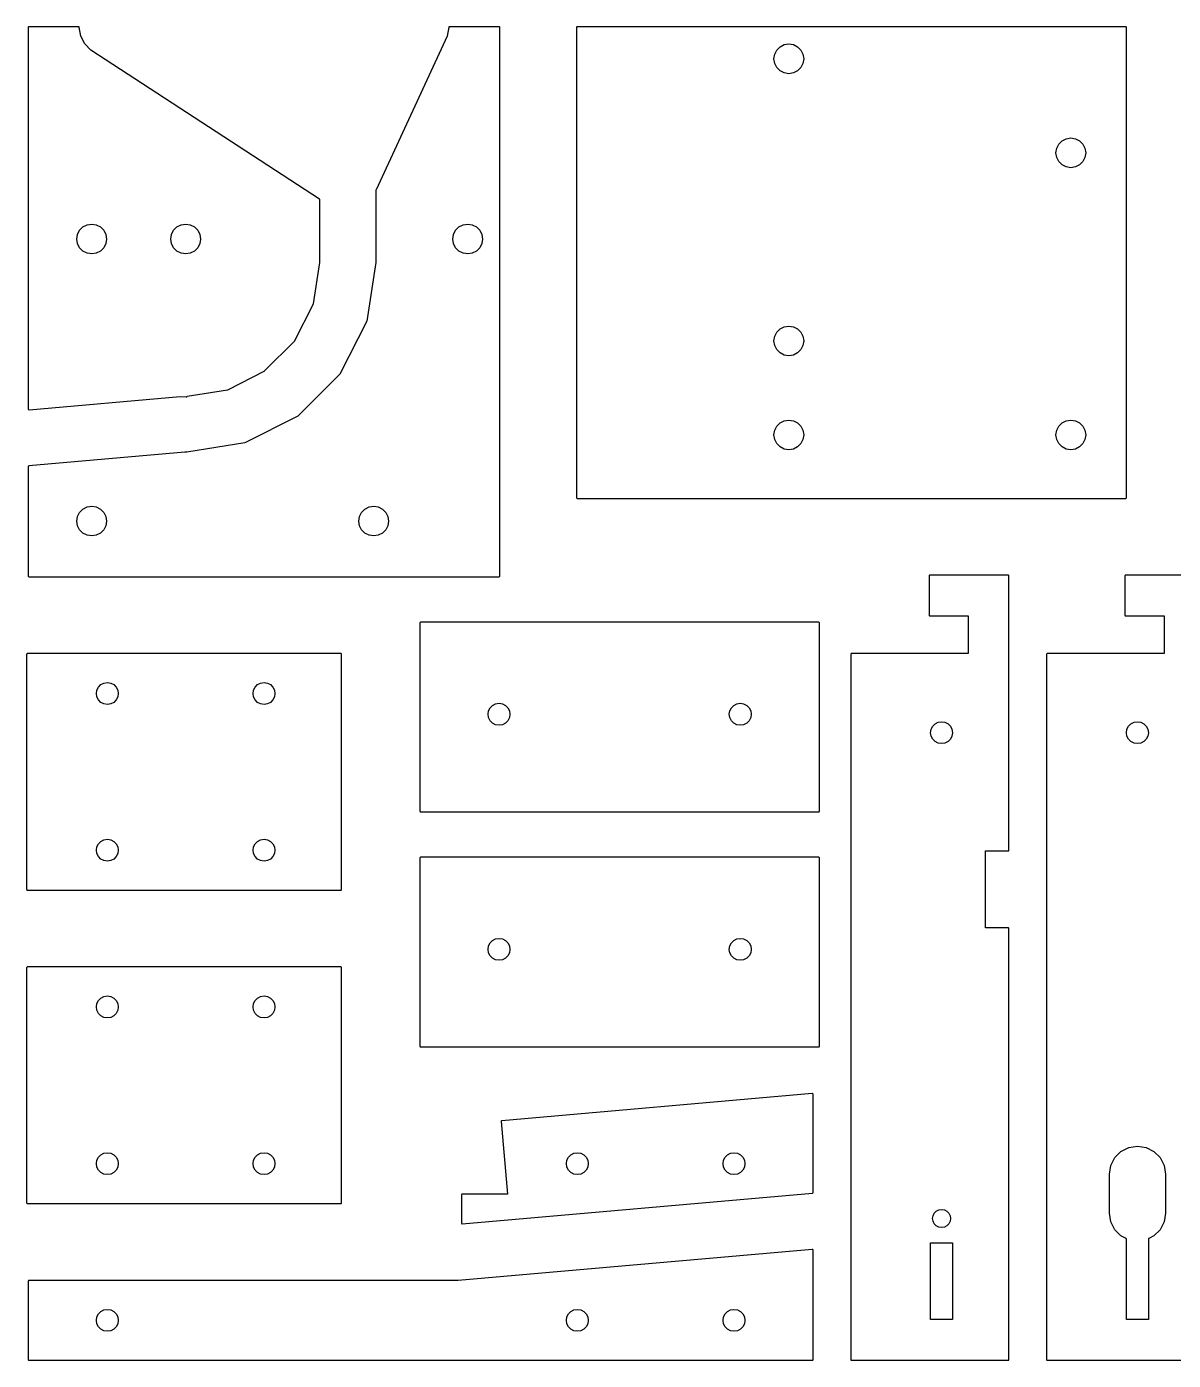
# Model space of a CAD drawing. Header units: metres. Extents: x 0 to 280, y 0 to 170.
# Drawn here: x -0.3 to 146.1, y -0.1 to 170.1 of the extents above; entities that cross this region are included whole.
import ezdxf

# ---------------------------------------------------------------- set-up
doc = ezdxf.new("R2010")
doc.units = ezdxf.units.M

msp = doc.modelspace()

# ---------------------------------------------------------------- linework, layer by layer
for p, q in [((-0.095108, 170.031), (-0.100006, 170)), ((-0.100006, 170), (-0.100006, 121.318)), ((-0.080902, 170.059), (-0.095108, 170.031)), ((-0.058777, 170.081), (-0.080902, 170.059)), ((-0.030899, 170.095), (-0.058777, 170.081)), ((0, 170.1), (-0.030899, 170.095)), ((6.325, 170.1), (0, 170.1)), ((6.34064, 170.099), (6.325, 170.1)), ((6.37039, 170.089), (6.34064, 170.099)), ((6.39571, 170.071), (6.37039, 170.089)), ((6.41409, 170.045), (6.39571, 170.071)), ((6.42377, 170.016), (6.41409, 170.045)), ((6.60115, 168.896), (6.42377, 170.016)), ((7.10875, 167.899), (6.60115, 168.896)), ((53.3985, 168.894), (44.3031, 149.294)), ((53.5762, 170.016), (53.3985, 168.894)), ((53.5799, 170.031), (53.5762, 170.016)), ((53.5941, 170.059), (53.5799, 170.031)), ((53.6162, 170.081), (53.5941, 170.059)), ((53.6441, 170.095), (53.6162, 170.081)), ((53.675, 170.1), (53.6441, 170.095)), ((60, 170.1), (53.675, 170.1)), ((60.0309, 170.095), (60, 170.1)), ((60.0588, 170.081), (60.0309, 170.095)), ((60.0809, 170.059), (60.0588, 170.081)), ((60.0951, 170.031), (60.0809, 170.059)), ((60.1, 170), (60.0951, 170.031)), ((60.1, 100), (60.1, 170)), ((69.9049, 170.031), (69.9, 170)), ((69.9, 170), (69.9, 110)), ((69.9191, 170.059), (69.9049, 170.031)), ((69.9412, 170.081), (69.9191, 170.059)), ((69.9691, 170.095), (69.9412, 170.081)), ((70, 170.1), (69.9691, 170.095)), ((140, 170.1), (70, 170.1)), ((140.031, 170.095), (140, 170.1)), ((140.059, 170.081), (140.031, 170.095)), ((140.081, 170.059), (140.059, 170.081)), ((140.095, 170.031), (140.081, 170.059)), ((140.1, 170), (140.095, 170.031)), ((140.1, 110), (140.1, 170)), ((7.90318, 167.105), (7.10875, 167.899)), ((37.0984, 148.097), (7.90318, 167.105)), ((95.1942, 166.587), (95.4639, 167.116)), ((95.4639, 167.116), (95.884, 167.536)), ((95.884, 167.536), (96.4132, 167.806)), ((96.4132, 167.806), (97, 167.899)), ((97, 167.899), (97.5868, 167.806)), ((97.5868, 167.806), (98.1161, 167.536)), ((98.1161, 167.536), (98.5361, 167.116)), ((98.5361, 167.116), (98.8058, 166.587)), ((95.1012, 166), (95.1942, 166.587)), ((95.1942, 165.413), (95.1012, 166)), ((95.4639, 164.884), (95.1942, 165.413)), ((98.8058, 165.413), (98.5361, 164.884)), ((98.8058, 166.587), (98.8988, 166)), ((98.8988, 166), (98.8058, 165.413)), ((95.884, 164.464), (95.4639, 164.884)), ((96.4132, 164.194), (95.884, 164.464)), ((97, 164.101), (96.4132, 164.194)), ((97.5868, 164.194), (97, 164.101)), ((98.1161, 164.464), (97.5868, 164.194)), ((98.5361, 164.884), (98.1161, 164.464)), ((131.194, 154.587), (131.464, 155.116)), ((131.464, 155.116), (131.884, 155.536)), ((131.884, 155.536), (132.413, 155.806)), ((132.413, 155.806), (133, 155.899)), ((133, 155.899), (133.587, 155.806)), ((133.587, 155.806), (134.116, 155.536)), ((134.116, 155.536), (134.536, 155.116)), ((134.536, 155.116), (134.806, 154.587)), ((131.101, 154), (131.194, 154.587)), ((131.194, 153.413), (131.101, 154)), ((131.464, 152.884), (131.194, 153.413)), ((134.806, 153.413), (134.536, 152.884)), ((134.806, 154.587), (134.899, 154)), ((134.899, 154), (134.806, 153.413)), ((131.884, 152.464), (131.464, 152.884)), ((132.413, 152.194), (131.884, 152.464)), ((133, 152.101), (132.413, 152.194)), ((133.587, 152.194), (133, 152.101)), ((134.116, 152.464), (133.587, 152.194)), ((134.536, 152.884), (134.116, 152.464)), ((37.1247, 148.072), (37.0984, 148.097)), ((44.3031, 149.294), (44.2938, 149.252)), ((44.2938, 149.252), (44.2938, 140.008)), ((37.1389, 148.044), (37.1247, 148.072)), ((37.1438, 148.013), (37.1389, 148.044)), ((37.1438, 140), (37.1438, 148.013)), ((6.88394, 144.536), (7.41322, 144.806)), ((7.41322, 144.806), (8, 144.899)), ((8, 144.899), (8.58676, 144.806)), ((8.58676, 144.806), (9.11604, 144.536)), ((18.8839, 144.536), (19.4132, 144.806)), ((19.4132, 144.806), (20, 144.899)), ((20, 144.899), (20.5868, 144.806)), ((20.5868, 144.806), (21.116, 144.536)), ((54.8839, 144.536), (55.4132, 144.806)), ((55.4132, 144.806), (56, 144.899)), ((56, 144.899), (56.5868, 144.806)), ((56.5868, 144.806), (57.116, 144.536)), ((6.10124, 143), (6.19418, 143.587)), ((6.19418, 142.413), (6.10124, 143)), ((6.19418, 143.587), (6.46385, 144.116)), ((6.46385, 144.116), (6.88394, 144.536)), ((9.11604, 144.536), (9.53613, 144.116)), ((9.53613, 144.116), (9.8058, 143.587)), ((9.8058, 143.587), (9.89876, 143)), ((9.89876, 143), (9.8058, 142.413)), ((18.1012, 143), (18.1942, 143.587)), ((18.1942, 142.413), (18.1012, 143)), ((18.1942, 143.587), (18.4639, 144.116)), ((18.4639, 144.116), (18.8839, 144.536)), ((21.116, 144.536), (21.5361, 144.116)), ((21.5361, 144.116), (21.8058, 143.587)), ((21.8058, 143.587), (21.8988, 143)), ((21.8988, 143), (21.8058, 142.413)), ((54.1012, 143), (54.1942, 143.587)), ((54.1942, 142.413), (54.1012, 143)), ((54.1942, 143.587), (54.4639, 144.116)), ((54.4639, 144.116), (54.8839, 144.536)), ((57.116, 144.536), (57.5361, 144.116)), ((57.5361, 144.116), (57.8058, 143.587)), ((57.8058, 143.587), (57.8988, 143)), ((57.8988, 143), (57.8058, 142.413)), ((6.46385, 141.884), (6.19418, 142.413)), ((6.88394, 141.464), (6.46385, 141.884)), ((7.41322, 141.194), (6.88394, 141.464)), ((9.11604, 141.464), (8.58676, 141.194)), ((9.53613, 141.884), (9.11604, 141.464)), ((9.8058, 142.413), (9.53613, 141.884)), ((18.4639, 141.884), (18.1942, 142.413)), ((18.8839, 141.464), (18.4639, 141.884)), ((19.4132, 141.194), (18.8839, 141.464)), ((21.116, 141.464), (20.5868, 141.194)), ((21.5361, 141.884), (21.116, 141.464)), ((21.8058, 142.413), (21.5361, 141.884)), ((54.4639, 141.884), (54.1942, 142.413)), ((54.8839, 141.464), (54.4639, 141.884)), ((55.4132, 141.194), (54.8839, 141.464)), ((57.116, 141.464), (56.5868, 141.194)), ((57.5361, 141.884), (57.116, 141.464)), ((57.8058, 142.413), (57.5361, 141.884)), ((8, 141.101), (7.41322, 141.194)), ((8.58676, 141.194), (8, 141.101)), ((20, 141.101), (19.4132, 141.194)), ((20.5868, 141.194), (20, 141.101)), ((36.3122, 134.741), (37.1426, 139.984)), ((37.1426, 139.984), (37.1438, 140)), ((44.2938, 140.008), (43.1074, 132.517)), ((56, 141.101), (55.4132, 141.194)), ((56.5868, 141.194), (56, 141.101)), ((33.8924, 129.981), (36.3025, 134.711)), ((36.3025, 134.711), (36.3122, 134.741)), ((43.1074, 132.517), (39.6677, 125.766)), ((95.1942, 130.587), (95.4639, 131.116)), ((95.4639, 131.116), (95.884, 131.536)), ((95.884, 131.536), (96.4132, 131.806)), ((96.4132, 131.806), (97, 131.899)), ((97, 131.899), (97.5868, 131.806)), ((97.5868, 131.806), (98.1161, 131.536)), ((98.1161, 131.536), (98.5361, 131.116)), ((98.5361, 131.116), (98.8058, 130.587)), ((30.1203, 126.202), (33.8741, 129.956)), ((33.8741, 129.956), (33.8924, 129.981)), ((95.1012, 130), (95.1942, 130.587)), ((95.1942, 129.413), (95.1012, 130)), ((95.4639, 128.884), (95.1942, 129.413)), ((98.8058, 129.413), (98.5361, 128.884)), ((98.8058, 130.587), (98.8988, 130)), ((98.8988, 130), (98.8058, 129.413)), ((95.884, 128.464), (95.4639, 128.884)), ((96.4132, 128.194), (95.884, 128.464)), ((97, 128.101), (96.4132, 128.194)), ((97.5868, 128.194), (97, 128.101)), ((98.1161, 128.464), (97.5868, 128.194)), ((98.5361, 128.884), (98.1161, 128.464)), ((25.365, 123.774), (30.095, 126.184)), ((30.095, 126.184), (30.1203, 126.202)), ((39.6677, 125.766), (34.3103, 120.409)), ((0.008713, 121.218), (19.2842, 122.904)), ((19.2842, 122.904), (20.0694, 122.849)), ((20.0694, 122.849), (20.1006, 122.852)), ((20.1006, 122.852), (20.1294, 122.864)), ((20.1294, 122.864), (20.153, 122.885)), ((20.153, 122.885), (20.1691, 122.912)), ((20.1691, 122.912), (20.176, 122.947)), ((20.176, 122.947), (25.3353, 123.764)), ((25.3353, 123.764), (25.365, 123.774)), ((-0.100006, 121.318), (-0.095108, 121.287)), ((-0.095108, 121.287), (-0.080902, 121.259)), ((-0.080902, 121.259), (-0.058777, 121.237)), ((-0.058777, 121.237), (-0.030899, 121.222)), ((-0.030899, 121.222), (0.008713, 121.218)), ((34.3103, 120.409), (27.5596, 116.969)), ((95.4639, 119.116), (95.884, 119.536)), ((95.884, 119.536), (96.4132, 119.806)), ((96.4132, 119.806), (97, 119.899)), ((97, 119.899), (97.5868, 119.806)), ((97.5868, 119.806), (98.1161, 119.536)), ((98.1161, 119.536), (98.5361, 119.116)), ((131.464, 119.116), (131.884, 119.536)), ((131.884, 119.536), (132.413, 119.806)), ((132.413, 119.806), (133, 119.899)), ((133, 119.899), (133.587, 119.806)), ((133.587, 119.806), (134.116, 119.536)), ((134.116, 119.536), (134.536, 119.116)), ((95.1012, 118), (95.1942, 118.587)), ((95.1942, 117.413), (95.1012, 118)), ((95.1942, 118.587), (95.4639, 119.116)), ((98.5361, 119.116), (98.8058, 118.587)), ((98.8058, 118.587), (98.8988, 118)), ((98.8988, 118), (98.8058, 117.413)), ((131.101, 118), (131.194, 118.587)), ((131.194, 117.413), (131.101, 118)), ((131.194, 118.587), (131.464, 119.116)), ((134.536, 119.116), (134.806, 118.587)), ((134.806, 118.587), (134.899, 118)), ((134.899, 118), (134.806, 117.413)), ((19.9073, 115.781), (-0.008713, 114.039)), ((20.0522, 115.818), (19.9073, 115.781)), ((20.0764, 115.821), (20.0522, 115.818)), ((20.1073, 115.816), (20.0764, 115.821)), ((20.1352, 115.801), (20.1073, 115.816)), ((20.1424, 115.794), (20.1352, 115.801)), ((27.5596, 116.969), (20.1424, 115.794)), ((95.4639, 116.884), (95.1942, 117.413)), ((95.884, 116.464), (95.4639, 116.884)), ((96.4132, 116.194), (95.884, 116.464)), ((97, 116.101), (96.4132, 116.194)), ((97.5868, 116.194), (97, 116.101)), ((98.1161, 116.464), (97.5868, 116.194)), ((98.5361, 116.884), (98.1161, 116.464)), ((98.8058, 117.413), (98.5361, 116.884)), ((131.464, 116.884), (131.194, 117.413)), ((131.884, 116.464), (131.464, 116.884)), ((132.413, 116.194), (131.884, 116.464)), ((133, 116.101), (132.413, 116.194)), ((133.587, 116.194), (133, 116.101)), ((134.116, 116.464), (133.587, 116.194)), ((134.536, 116.884), (134.116, 116.464)), ((134.806, 117.413), (134.536, 116.884)), ((-0.008713, 114.039), (-0.039078, 114.031)), ((-0.097443, 113.962), (-0.100006, 113.939)), ((-0.100006, 113.939), (-0.100006, 100)), ((-0.085724, 113.991), (-0.097443, 113.962)), ((-0.065613, 114.015), (-0.085724, 113.991)), ((-0.039078, 114.031), (-0.065613, 114.015)), ((69.9, 110), (69.9049, 109.969)), ((69.9049, 109.969), (69.9191, 109.941)), ((69.9191, 109.941), (69.9412, 109.919)), ((69.9412, 109.919), (69.9691, 109.905)), ((69.9691, 109.905), (70, 109.9)), ((70, 109.9), (140, 109.9)), ((140, 109.9), (140.031, 109.905)), ((140.031, 109.905), (140.059, 109.919)), ((140.059, 109.919), (140.081, 109.941)), ((140.081, 109.941), (140.095, 109.969)), ((140.095, 109.969), (140.1, 110)), ((6.10124, 107), (6.19418, 107.587)), ((6.19418, 107.587), (6.46385, 108.116)), ((6.46385, 108.116), (6.88394, 108.536)), ((6.88394, 108.536), (7.41322, 108.806)), ((7.41322, 108.806), (8, 108.899)), ((8, 108.899), (8.58676, 108.806)), ((8.58676, 108.806), (9.11604, 108.536)), ((9.11604, 108.536), (9.53613, 108.116)), ((9.53613, 108.116), (9.8058, 107.587)), ((9.8058, 107.587), (9.89876, 107)), ((42.1012, 107), (42.1942, 107.587)), ((42.1942, 107.587), (42.4639, 108.116)), ((42.4639, 108.116), (42.8839, 108.536)), ((42.8839, 108.536), (43.4132, 108.806)), ((43.4132, 108.806), (44, 108.899)), ((44, 108.899), (44.5868, 108.806)), ((44.5868, 108.806), (45.116, 108.536)), ((45.116, 108.536), (45.5361, 108.116)), ((45.5361, 108.116), (45.8058, 107.587)), ((45.8058, 107.587), (45.8988, 107)), ((6.19418, 106.413), (6.10124, 107)), ((6.46385, 105.884), (6.19418, 106.413)), ((6.88394, 105.464), (6.46385, 105.884)), ((9.53613, 105.884), (9.11604, 105.464)), ((9.8058, 106.413), (9.53613, 105.884)), ((9.89876, 107), (9.8058, 106.413)), ((42.1942, 106.413), (42.1012, 107)), ((42.4639, 105.884), (42.1942, 106.413)), ((42.8839, 105.464), (42.4639, 105.884)), ((45.5361, 105.884), (45.116, 105.464)), ((45.8058, 106.413), (45.5361, 105.884)), ((45.8988, 107), (45.8058, 106.413)), ((7.41322, 105.194), (6.88394, 105.464)), ((8, 105.101), (7.41322, 105.194)), ((8.58676, 105.194), (8, 105.101)), ((9.11604, 105.464), (8.58676, 105.194)), ((43.4132, 105.194), (42.8839, 105.464)), ((44, 105.101), (43.4132, 105.194)), ((44.5868, 105.194), (44, 105.101)), ((45.116, 105.464), (44.5868, 105.194)), ((-0.100006, 100), (-0.095108, 99.9691)), ((-0.095108, 99.9691), (-0.080902, 99.9412)), ((-0.080902, 99.9412), (-0.058777, 99.9191)), ((-0.058777, 99.9191), (-0.030899, 99.9049)), ((-0.030899, 99.9049), (0, 99.9)), ((0, 99.9), (60, 99.9)), ((60, 99.9), (60.0309, 99.9049)), ((60.0309, 99.9049), (60.0588, 99.9191)), ((60.0588, 99.9191), (60.0809, 99.9412)), ((60.0809, 99.9412), (60.0951, 99.9691)), ((60.0951, 99.9691), (60.1, 100)), ((114.905, 100.031), (114.9, 100)), ((114.9, 100), (114.9, 95)), ((114.919, 100.059), (114.905, 100.031)), ((114.941, 100.081), (114.919, 100.059)), ((114.969, 100.095), (114.941, 100.081)), ((115, 100.1), (114.969, 100.095)), ((125, 100.1), (115, 100.1)), ((125.031, 100.095), (125, 100.1)), ((125.059, 100.081), (125.031, 100.095)), ((125.081, 100.059), (125.059, 100.081)), ((125.095, 100.031), (125.081, 100.059)), ((125.1, 100), (125.095, 100.031)), ((125.1, 65), (125.1, 100)), ((139.905, 100.031), (139.9, 100)), ((139.9, 100), (139.9, 95)), ((139.919, 100.059), (139.905, 100.031)), ((139.941, 100.081), (139.919, 100.059)), ((139.969, 100.095), (139.941, 100.081)), ((140, 100.1), (139.969, 100.095)), ((150, 100.1), (140, 100.1)), ((49.9049, 94.0309), (49.9, 94)), ((49.9, 94), (49.9, 70)), ((49.9191, 94.0588), (49.9049, 94.0309)), ((49.9412, 94.0809), (49.9191, 94.0588)), ((49.9691, 94.0951), (49.9412, 94.0809)), ((50, 94.1), (49.9691, 94.0951)), ((100.8, 94.1), (50, 94.1)), ((100.831, 94.0951), (100.8, 94.1)), ((100.859, 94.0809), (100.831, 94.0951)), ((100.881, 94.0588), (100.859, 94.0809)), ((100.895, 94.0309), (100.881, 94.0588)), ((100.9, 94), (100.895, 94.0309)), ((100.9, 70), (100.9, 94)), ((114.9, 95), (114.905, 94.9691)), ((114.905, 94.9691), (114.919, 94.9412)), ((114.919, 94.9412), (114.941, 94.9191)), ((114.941, 94.9191), (114.969, 94.9049)), ((114.969, 94.9049), (115, 94.9)), ((115, 94.9), (119.9, 94.9)), ((119.9, 94.9), (119.9, 90.1)), ((139.9, 95), (139.905, 94.9691)), ((139.905, 94.9691), (139.919, 94.9412)), ((139.919, 94.9412), (139.941, 94.9191)), ((139.941, 94.9191), (139.969, 94.9049)), ((139.969, 94.9049), (140, 94.9)), ((140, 94.9), (144.9, 94.9)), ((144.9, 94.9), (144.9, 90.1)), ((-0.29512, 90.0309), (-0.300018, 90)), ((-0.300018, 90), (-0.300018, 60)), ((-0.280914, 90.0588), (-0.29512, 90.0309)), ((-0.258789, 90.0809), (-0.280914, 90.0588)), ((-0.230911, 90.0951), (-0.258789, 90.0809)), ((-0.200012, 90.1), (-0.230911, 90.0951)), ((39.8, 90.1), (-0.200012, 90.1)), ((39.8309, 90.0951), (39.8, 90.1)), ((39.8588, 90.0809), (39.8309, 90.0951)), ((39.8809, 90.0588), (39.8588, 90.0809)), ((39.8951, 90.0309), (39.8809, 90.0588)), ((39.9, 90), (39.8951, 90.0309)), ((39.9, 60), (39.9, 90)), ((104.905, 90.0309), (104.9, 90)), ((104.9, 90), (104.9, 0)), ((104.919, 90.0588), (104.905, 90.0309)), ((104.941, 90.0809), (104.919, 90.0588)), ((104.969, 90.0951), (104.941, 90.0809)), ((105, 90.1), (104.969, 90.0951)), ((119.9, 90.1), (105, 90.1)), ((129.905, 90.0309), (129.9, 90)), ((129.9, 90), (129.9, 0)), ((129.919, 90.0588), (129.905, 90.0309)), ((129.941, 90.0809), (129.919, 90.0588)), ((129.969, 90.0951), (129.941, 90.0809)), ((130, 90.1), (129.969, 90.0951)), ((144.9, 90.1), (130, 90.1)), ((8.60124, 85), (8.66971, 85.4323)), ((8.66971, 85.4323), (8.86836, 85.8221)), ((8.86836, 85.8221), (9.17784, 86.1316)), ((9.17784, 86.1316), (9.56773, 86.3303)), ((9.56773, 86.3303), (10, 86.3988)), ((10, 86.3988), (10.4323, 86.3303)), ((10.4323, 86.3303), (10.8221, 86.1316)), ((10.8221, 86.1316), (11.1316, 85.8221)), ((11.1316, 85.8221), (11.3303, 85.4323)), ((11.3303, 85.4323), (11.3988, 85)), ((28.6012, 85), (28.6697, 85.4323)), ((28.6697, 85.4323), (28.8684, 85.8221)), ((28.8684, 85.8221), (29.1778, 86.1316)), ((29.1778, 86.1316), (29.5677, 86.3303)), ((29.5677, 86.3303), (30, 86.3988)), ((30, 86.3988), (30.4323, 86.3303)), ((30.4323, 86.3303), (30.8221, 86.1316)), ((30.8221, 86.1316), (31.1316, 85.8221)), ((31.1316, 85.8221), (31.3303, 85.4323)), ((31.3303, 85.4323), (31.3988, 85)), ((8.66971, 84.5677), (8.60124, 85)), ((8.86836, 84.1778), (8.66971, 84.5677)), ((9.17784, 83.8684), (8.86836, 84.1778)), ((9.56773, 83.6697), (9.17784, 83.8684)), ((10, 83.6012), (9.56773, 83.6697)), ((10.4323, 83.6697), (10, 83.6012)), ((10.8221, 83.8684), (10.4323, 83.6697)), ((11.1316, 84.1778), (10.8221, 83.8684)), ((11.3303, 84.5677), (11.1316, 84.1778)), ((11.3988, 85), (11.3303, 84.5677)), ((28.6697, 84.5677), (28.6012, 85)), ((28.8684, 84.1778), (28.6697, 84.5677)), ((29.1778, 83.8684), (28.8684, 84.1778)), ((29.5677, 83.6697), (29.1778, 83.8684)), ((30, 83.6012), (29.5677, 83.6697)), ((30.4323, 83.6697), (30, 83.6012)), ((30.8221, 83.8684), (30.4323, 83.6697)), ((31.1316, 84.1778), (30.8221, 83.8684)), ((31.3303, 84.5677), (31.1316, 84.1778)), ((31.3988, 85), (31.3303, 84.5677)), ((58.8684, 83.1721), (59.1778, 83.4816)), ((59.1778, 83.4816), (59.5677, 83.6803)), ((59.5677, 83.6803), (60, 83.7487)), ((60, 83.7487), (60.4323, 83.6803)), ((60.4323, 83.6803), (60.8221, 83.4816)), ((60.8221, 83.4816), (61.1316, 83.1721)), ((89.6684, 83.1721), (89.9778, 83.4816)), ((89.9778, 83.4816), (90.3677, 83.6803)), ((90.3677, 83.6803), (90.8, 83.7487)), ((90.8, 83.7487), (91.2323, 83.6803)), ((91.2323, 83.6803), (91.6221, 83.4816)), ((91.6221, 83.4816), (91.9316, 83.1721)), ((58.6012, 82.35), (58.6697, 82.7823)), ((58.6697, 81.9177), (58.6012, 82.35)), ((58.6697, 82.7823), (58.8684, 83.1721)), ((58.8684, 81.5278), (58.6697, 81.9177)), ((61.1316, 83.1721), (61.3303, 82.7823)), ((61.3303, 81.9177), (61.1316, 81.5278)), ((61.3303, 82.7823), (61.3988, 82.35)), ((61.3988, 82.35), (61.3303, 81.9177)), ((89.4012, 82.35), (89.4697, 82.7823)), ((89.4697, 81.9177), (89.4012, 82.35)), ((89.4697, 82.7823), (89.6684, 83.1721)), ((89.6684, 81.5278), (89.4697, 81.9177)), ((91.9316, 83.1721), (92.1303, 82.7823)), ((92.1303, 81.9177), (91.9316, 81.5278)), ((92.1303, 82.7823), (92.1987, 82.35)), ((92.1987, 82.35), (92.1303, 81.9177)), ((59.1778, 81.2184), (58.8684, 81.5278)), ((59.5677, 81.0197), (59.1778, 81.2184)), ((60, 80.9512), (59.5677, 81.0197)), ((60.4323, 81.0197), (60, 80.9512)), ((60.8221, 81.2184), (60.4323, 81.0197)), ((61.1316, 81.5278), (60.8221, 81.2184)), ((89.9778, 81.2184), (89.6684, 81.5278)), ((90.3677, 81.0197), (89.9778, 81.2184)), ((90.8, 80.9512), (90.3677, 81.0197)), ((91.2323, 81.0197), (90.8, 80.9512)), ((91.6221, 81.2184), (91.2323, 81.0197)), ((91.9316, 81.5278), (91.6221, 81.2184)), ((115.101, 80), (115.17, 80.4323)), ((115.17, 79.5677), (115.101, 80)), ((115.17, 80.4323), (115.368, 80.8221)), ((115.368, 80.8221), (115.678, 81.1316)), ((115.678, 81.1316), (116.068, 81.3303)), ((116.068, 81.3303), (116.5, 81.3988)), ((116.5, 81.3988), (116.932, 81.3303)), ((116.932, 81.3303), (117.322, 81.1316)), ((117.322, 81.1316), (117.632, 80.8221)), ((117.632, 80.8221), (117.83, 80.4323)), ((117.83, 80.4323), (117.899, 80)), ((117.899, 80), (117.83, 79.5677)), ((140.101, 80), (140.17, 80.4323)), ((140.17, 79.5677), (140.101, 80)), ((140.17, 80.4323), (140.368, 80.8221)), ((140.368, 80.8221), (140.678, 81.1316)), ((140.678, 81.1316), (141.068, 81.3303)), ((141.068, 81.3303), (141.5, 81.3988)), ((141.5, 81.3988), (141.932, 81.3303)), ((141.932, 81.3303), (142.322, 81.1316)), ((142.322, 81.1316), (142.632, 80.8221)), ((142.632, 80.8221), (142.83, 80.4323)), ((142.83, 80.4323), (142.899, 80)), ((142.899, 80), (142.83, 79.5677)), ((115.368, 79.1778), (115.17, 79.5677)), ((115.678, 78.8684), (115.368, 79.1778)), ((116.068, 78.6697), (115.678, 78.8684)), ((116.5, 78.6012), (116.068, 78.6697)), ((116.932, 78.6697), (116.5, 78.6012)), ((117.322, 78.8684), (116.932, 78.6697)), ((117.632, 79.1778), (117.322, 78.8684)), ((117.83, 79.5677), (117.632, 79.1778)), ((140.368, 79.1778), (140.17, 79.5677)), ((140.678, 78.8684), (140.368, 79.1778)), ((141.068, 78.6697), (140.678, 78.8684)), ((141.5, 78.6012), (141.068, 78.6697)), ((141.932, 78.6697), (141.5, 78.6012)), ((142.322, 78.8684), (141.932, 78.6697)), ((142.632, 79.1778), (142.322, 78.8684)), ((142.83, 79.5677), (142.632, 79.1778)), ((49.9, 70), (49.9049, 69.9691)), ((49.9049, 69.9691), (49.9191, 69.9412)), ((49.9191, 69.9412), (49.9412, 69.9191)), ((49.9412, 69.9191), (49.9691, 69.9049)), ((49.9691, 69.9049), (50, 69.9)), ((50, 69.9), (100.8, 69.9)), ((100.8, 69.9), (100.831, 69.9049)), ((100.831, 69.9049), (100.859, 69.9191)), ((100.859, 69.9191), (100.881, 69.9412)), ((100.881, 69.9412), (100.895, 69.9691)), ((100.895, 69.9691), (100.9, 70)), ((9.56773, 66.3303), (10, 66.3988)), ((10, 66.3988), (10.4323, 66.3303)), ((29.5677, 66.3303), (30, 66.3988)), ((30, 66.3988), (30.4323, 66.3303)), ((8.60124, 65), (8.66971, 65.4323)), ((8.66971, 64.5677), (8.60124, 65)), ((8.66971, 65.4323), (8.86836, 65.8221)), ((8.86836, 65.8221), (9.17784, 66.1316)), ((9.17784, 66.1316), (9.56773, 66.3303)), ((10.4323, 66.3303), (10.8221, 66.1316)), ((10.8221, 66.1316), (11.1316, 65.8221)), ((11.1316, 65.8221), (11.3303, 65.4323)), ((11.3303, 65.4323), (11.3988, 65)), ((11.3988, 65), (11.3303, 64.5677)), ((28.6012, 65), (28.6697, 65.4323)), ((28.6697, 64.5677), (28.6012, 65)), ((28.6697, 65.4323), (28.8684, 65.8221)), ((28.8684, 65.8221), (29.1778, 66.1316)), ((29.1778, 66.1316), (29.5677, 66.3303)), ((30.4323, 66.3303), (30.8221, 66.1316)), ((30.8221, 66.1316), (31.1316, 65.8221)), ((31.1316, 65.8221), (31.3303, 65.4323)), ((31.3303, 65.4323), (31.3988, 65)), ((31.3988, 65), (31.3303, 64.5677)), ((122.1, 55.1), (122.1, 64.9)), ((122.1, 64.9), (125, 64.9)), ((125, 64.9), (125.031, 64.9049)), ((125.031, 64.9049), (125.059, 64.9191)), ((125.059, 64.9191), (125.081, 64.9412)), ((125.081, 64.9412), (125.095, 64.9691)), ((125.095, 64.9691), (125.1, 65)), ((8.86836, 64.1778), (8.66971, 64.5677)), ((9.17784, 63.8684), (8.86836, 64.1778)), ((9.56773, 63.6697), (9.17784, 63.8684)), ((10, 63.6012), (9.56773, 63.6697)), ((10.4323, 63.6697), (10, 63.6012)), ((10.8221, 63.8684), (10.4323, 63.6697)), ((11.1316, 64.1778), (10.8221, 63.8684)), ((11.3303, 64.5677), (11.1316, 64.1778)), ((28.8684, 64.1778), (28.6697, 64.5677)), ((29.1778, 63.8684), (28.8684, 64.1778)), ((29.5677, 63.6697), (29.1778, 63.8684)), ((30, 63.6012), (29.5677, 63.6697)), ((30.4323, 63.6697), (30, 63.6012)), ((30.8221, 63.8684), (30.4323, 63.6697)), ((31.1316, 64.1778), (30.8221, 63.8684)), ((31.3303, 64.5677), (31.1316, 64.1778)), ((49.9049, 64.0309), (49.9, 64)), ((49.9, 64), (49.9, 40)), ((49.9191, 64.0588), (49.9049, 64.0309)), ((49.9412, 64.0809), (49.9191, 64.0588)), ((49.9691, 64.0951), (49.9412, 64.0809)), ((50, 64.1), (49.9691, 64.0951)), ((100.8, 64.1), (50, 64.1)), ((100.831, 64.0951), (100.8, 64.1)), ((100.859, 64.0809), (100.831, 64.0951)), ((100.881, 64.0588), (100.859, 64.0809)), ((100.895, 64.0309), (100.881, 64.0588)), ((100.9, 64), (100.895, 64.0309)), ((100.9, 40), (100.9, 64)), ((-0.300018, 60), (-0.29512, 59.9691)), ((-0.29512, 59.9691), (-0.280914, 59.9412)), ((-0.280914, 59.9412), (-0.258789, 59.9191)), ((-0.258789, 59.9191), (-0.230911, 59.9049)), ((-0.230911, 59.9049), (-0.200012, 59.9)), ((-0.200012, 59.9), (39.8, 59.9)), ((39.8, 59.9), (39.8309, 59.9049)), ((39.8309, 59.9049), (39.8588, 59.9191)), ((39.8588, 59.9191), (39.8809, 59.9412)), ((39.8809, 59.9412), (39.8951, 59.9691)), ((39.8951, 59.9691), (39.9, 60)), ((125, 55.1), (122.1, 55.1)), ((125.031, 55.0951), (125, 55.1)), ((125.059, 55.0809), (125.031, 55.0951)), ((125.081, 55.0588), (125.059, 55.0809)), ((125.095, 55.0309), (125.081, 55.0588)), ((125.1, 55), (125.095, 55.0309)), ((125.1, 0), (125.1, 55)), ((58.6012, 52.35), (58.6697, 52.7823)), ((58.6697, 52.7823), (58.8684, 53.1721)), ((58.8684, 53.1721), (59.1778, 53.4816)), ((59.1778, 53.4816), (59.5677, 53.6803)), ((59.5677, 53.6803), (60, 53.7487)), ((60, 53.7487), (60.4323, 53.6803)), ((60.4323, 53.6803), (60.8221, 53.4816)), ((60.8221, 53.4816), (61.1316, 53.1721)), ((61.1316, 53.1721), (61.3303, 52.7823)), ((61.3303, 52.7823), (61.3988, 52.35)), ((89.4012, 52.35), (89.4697, 52.7823)), ((89.4697, 52.7823), (89.6684, 53.1721)), ((89.6684, 53.1721), (89.9778, 53.4816)), ((89.9778, 53.4816), (90.3677, 53.6803)), ((90.3677, 53.6803), (90.8, 53.7487)), ((90.8, 53.7487), (91.2323, 53.6803)), ((91.2323, 53.6803), (91.6221, 53.4816)), ((91.6221, 53.4816), (91.9316, 53.1721)), ((91.9316, 53.1721), (92.1303, 52.7823)), ((92.1303, 52.7823), (92.1987, 52.35)), ((58.6697, 51.9177), (58.6012, 52.35)), ((58.8684, 51.5278), (58.6697, 51.9177)), ((59.1778, 51.2184), (58.8684, 51.5278)), ((59.5677, 51.0197), (59.1778, 51.2184)), ((60.8221, 51.2184), (60.4323, 51.0197)), ((61.1316, 51.5278), (60.8221, 51.2184)), ((61.3303, 51.9177), (61.1316, 51.5278)), ((61.3988, 52.35), (61.3303, 51.9177)), ((89.4697, 51.9177), (89.4012, 52.35)), ((89.6684, 51.5278), (89.4697, 51.9177)), ((89.9778, 51.2184), (89.6684, 51.5278)), ((90.3677, 51.0197), (89.9778, 51.2184)), ((91.6221, 51.2184), (91.2323, 51.0197)), ((91.9316, 51.5278), (91.6221, 51.2184)), ((92.1303, 51.9177), (91.9316, 51.5278)), ((92.1987, 52.35), (92.1303, 51.9177)), ((-0.29512, 50.0309), (-0.300018, 50)), ((-0.300018, 50), (-0.300018, 20)), ((-0.280914, 50.0588), (-0.29512, 50.0309)), ((-0.258789, 50.0809), (-0.280914, 50.0588)), ((-0.230911, 50.0951), (-0.258789, 50.0809)), ((-0.200012, 50.1), (-0.230911, 50.0951)), ((39.8, 50.1), (-0.200012, 50.1)), ((39.8309, 50.0951), (39.8, 50.1)), ((39.8588, 50.0809), (39.8309, 50.0951)), ((39.8809, 50.0588), (39.8588, 50.0809)), ((39.8951, 50.0309), (39.8809, 50.0588)), ((39.9, 50), (39.8951, 50.0309)), ((39.9, 20), (39.9, 50)), ((60, 50.9512), (59.5677, 51.0197)), ((60.4323, 51.0197), (60, 50.9512)), ((90.8, 50.9512), (90.3677, 51.0197)), ((91.2323, 51.0197), (90.8, 50.9512)), ((8.86836, 45.8221), (9.17784, 46.1316)), ((9.17784, 46.1316), (9.56773, 46.3303)), ((9.56773, 46.3303), (10, 46.3988)), ((10, 46.3988), (10.4323, 46.3303)), ((10.4323, 46.3303), (10.8221, 46.1316)), ((10.8221, 46.1316), (11.1316, 45.8221)), ((28.8684, 45.8221), (29.1778, 46.1316)), ((29.1778, 46.1316), (29.5677, 46.3303)), ((29.5677, 46.3303), (30, 46.3988)), ((30, 46.3988), (30.4323, 46.3303)), ((30.4323, 46.3303), (30.8221, 46.1316)), ((30.8221, 46.1316), (31.1316, 45.8221)), ((8.60124, 45), (8.66971, 45.4323)), ((8.66971, 44.5677), (8.60124, 45)), ((8.66971, 45.4323), (8.86836, 45.8221)), ((8.86836, 44.1778), (8.66971, 44.5677)), ((11.1316, 45.8221), (11.3303, 45.4323)), ((11.3303, 44.5677), (11.1316, 44.1778)), ((11.3303, 45.4323), (11.3988, 45)), ((11.3988, 45), (11.3303, 44.5677)), ((28.6012, 45), (28.6697, 45.4323)), ((28.6697, 44.5677), (28.6012, 45)), ((28.6697, 45.4323), (28.8684, 45.8221)), ((28.8684, 44.1778), (28.6697, 44.5677)), ((31.1316, 45.8221), (31.3303, 45.4323)), ((31.3303, 44.5677), (31.1316, 44.1778)), ((31.3303, 45.4323), (31.3988, 45)), ((31.3988, 45), (31.3303, 44.5677)), ((9.17784, 43.8684), (8.86836, 44.1778)), ((9.56773, 43.6697), (9.17784, 43.8684)), ((10, 43.6012), (9.56773, 43.6697)), ((10.4323, 43.6697), (10, 43.6012)), ((10.8221, 43.8684), (10.4323, 43.6697)), ((11.1316, 44.1778), (10.8221, 43.8684)), ((29.1778, 43.8684), (28.8684, 44.1778)), ((29.5677, 43.6697), (29.1778, 43.8684)), ((30, 43.6012), (29.5677, 43.6697)), ((30.4323, 43.6697), (30, 43.6012)), ((30.8221, 43.8684), (30.4323, 43.6697)), ((31.1316, 44.1778), (30.8221, 43.8684)), ((49.9, 40), (49.9049, 39.9691)), ((49.9049, 39.9691), (49.9191, 39.9412)), ((49.9191, 39.9412), (49.9412, 39.9191)), ((49.9412, 39.9191), (49.9691, 39.9049)), ((49.9691, 39.9049), (50, 39.9)), ((50, 39.9), (100.8, 39.9)), ((100.8, 39.9), (100.831, 39.9049)), ((100.831, 39.9049), (100.859, 39.9191)), ((100.859, 39.9191), (100.881, 39.9412)), ((100.881, 39.9412), (100.895, 39.9691)), ((100.895, 39.9691), (100.9, 40)), ((99.9913, 33.944), (60.3734, 30.4779)), ((100.031, 33.9395), (99.9913, 33.944)), ((100.059, 33.9253), (100.031, 33.9395)), ((100.081, 33.9031), (100.059, 33.9253)), ((100.095, 33.8753), (100.081, 33.9031)), ((100.1, 33.8444), (100.095, 33.8753)), ((100.1, 21.3326), (100.1, 33.8444)), ((60.2847, 30.4007), (60.2825, 30.3695)), ((60.2825, 30.3695), (61.0935, 21.1)), ((60.2964, 30.4297), (60.2847, 30.4007)), ((60.3165, 30.4537), (60.2964, 30.4297)), ((60.343, 30.4703), (60.3165, 30.4537)), ((60.3734, 30.4779), (60.343, 30.4703)), ((140.396, 27.0738), (141.5, 27.2487)), ((141.5, 27.2487), (142.604, 27.0738)), ((8.66971, 25.4323), (8.86836, 25.8221)), ((8.86836, 25.8221), (9.17784, 26.1316)), ((9.17784, 26.1316), (9.56773, 26.3303)), ((9.56773, 26.3303), (10, 26.3988)), ((10, 26.3988), (10.4323, 26.3303)), ((10.4323, 26.3303), (10.8221, 26.1316)), ((10.8221, 26.1316), (11.1316, 25.8221)), ((11.1316, 25.8221), (11.3303, 25.4323)), ((28.6697, 25.4323), (28.8684, 25.8221)), ((28.8684, 25.8221), (29.1778, 26.1316)), ((29.1778, 26.1316), (29.5677, 26.3303)), ((29.5677, 26.3303), (30, 26.3988)), ((30, 26.3988), (30.4323, 26.3303)), ((30.4323, 26.3303), (30.8221, 26.1316)), ((30.8221, 26.1316), (31.1316, 25.8221)), ((31.1316, 25.8221), (31.3303, 25.4323)), ((68.6697, 25.4323), (68.8684, 25.8221)), ((68.8684, 25.8221), (69.1778, 26.1316)), ((69.1778, 26.1316), (69.5677, 26.3303)), ((69.5677, 26.3303), (70, 26.3988)), ((70, 26.3988), (70.4323, 26.3303)), ((70.4323, 26.3303), (70.8221, 26.1316)), ((70.8221, 26.1316), (71.1316, 25.8221)), ((71.1316, 25.8221), (71.3303, 25.4323)), ((88.6697, 25.4323), (88.8684, 25.8221)), ((88.8684, 25.8221), (89.1778, 26.1316)), ((89.1778, 26.1316), (89.5677, 26.3303)), ((89.5677, 26.3303), (90, 26.3988)), ((90, 26.3988), (90.4323, 26.3303)), ((90.4323, 26.3303), (90.8221, 26.1316)), ((90.8221, 26.1316), (91.1316, 25.8221)), ((91.1316, 25.8221), (91.3303, 25.4323)), ((138.101, 24.7794), (138.609, 25.7756)), ((138.609, 25.7756), (139.399, 26.5662)), ((139.399, 26.5662), (140.396, 27.0738)), ((142.604, 27.0738), (143.601, 26.5662)), ((143.601, 26.5662), (144.391, 25.7756)), ((144.391, 25.7756), (144.899, 24.7794)), ((8.60124, 25), (8.66971, 25.4323)), ((8.66971, 24.5677), (8.60124, 25)), ((8.86836, 24.1778), (8.66971, 24.5677)), ((9.17784, 23.8684), (8.86836, 24.1778)), ((9.56773, 23.6697), (9.17784, 23.8684)), ((10.8221, 23.8684), (10.4323, 23.6697)), ((11.1316, 24.1778), (10.8221, 23.8684)), ((11.3303, 24.5677), (11.1316, 24.1778)), ((11.3303, 25.4323), (11.3988, 25)), ((11.3988, 25), (11.3303, 24.5677)), ((28.6012, 25), (28.6697, 25.4323)), ((28.6697, 24.5677), (28.6012, 25)), ((28.8684, 24.1778), (28.6697, 24.5677)), ((29.1778, 23.8684), (28.8684, 24.1778)), ((29.5677, 23.6697), (29.1778, 23.8684)), ((30.8221, 23.8684), (30.4323, 23.6697)), ((31.1316, 24.1778), (30.8221, 23.8684)), ((31.3303, 24.5677), (31.1316, 24.1778)), ((31.3303, 25.4323), (31.3988, 25)), ((31.3988, 25), (31.3303, 24.5677)), ((68.6012, 25), (68.6697, 25.4323)), ((68.6697, 24.5677), (68.6012, 25)), ((68.8684, 24.1778), (68.6697, 24.5677)), ((69.1778, 23.8684), (68.8684, 24.1778)), ((69.5677, 23.6697), (69.1778, 23.8684)), ((70.8221, 23.8684), (70.4323, 23.6697)), ((71.1316, 24.1778), (70.8221, 23.8684)), ((71.3303, 24.5677), (71.1316, 24.1778)), ((71.3303, 25.4323), (71.3988, 25)), ((71.3988, 25), (71.3303, 24.5677)), ((88.6012, 25), (88.6697, 25.4323)), ((88.6697, 24.5677), (88.6012, 25)), ((88.8684, 24.1778), (88.6697, 24.5677)), ((89.1778, 23.8684), (88.8684, 24.1778)), ((89.5677, 23.6697), (89.1778, 23.8684)), ((90.8221, 23.8684), (90.4323, 23.6697)), ((91.1316, 24.1778), (90.8221, 23.8684)), ((91.3303, 24.5677), (91.1316, 24.1778)), ((91.3303, 25.4323), (91.3988, 25)), ((91.3988, 25), (91.3303, 24.5677)), ((137.925, 23.6671), (138.101, 24.7794)), ((144.899, 24.7794), (145.075, 23.6671)), ((10, 23.6012), (9.56773, 23.6697)), ((10.4323, 23.6697), (10, 23.6012)), ((30, 23.6012), (29.5677, 23.6697)), ((30.4323, 23.6697), (30, 23.6012)), ((70, 23.6012), (69.5677, 23.6697)), ((70.4323, 23.6697), (70, 23.6012)), ((90, 23.6012), (89.5677, 23.6697)), ((90.4323, 23.6697), (90, 23.6012)), ((137.925, 18.6828), (137.925, 23.6671)), ((145.075, 23.6671), (145.075, 18.6828)), ((55.2049, 21.0309), (55.2, 21)), ((55.2, 21), (55.2, 17.4218)), ((55.2191, 21.0588), (55.2049, 21.0309)), ((55.2412, 21.0809), (55.2191, 21.0588)), ((55.2691, 21.0951), (55.2412, 21.0809)), ((55.3, 21.1), (55.2691, 21.0951)), ((61.0935, 21.1), (55.3, 21.1)), ((55.3087, 17.3222), (100.009, 21.2329)), ((100.009, 21.2329), (100.039, 21.2405)), ((100.039, 21.2405), (100.066, 21.2571)), ((100.066, 21.2571), (100.086, 21.2811)), ((100.086, 21.2811), (100.097, 21.3101)), ((100.097, 21.3101), (100.1, 21.3326)), ((-0.300018, 20), (-0.29512, 19.9691)), ((-0.29512, 19.9691), (-0.280914, 19.9412)), ((-0.280914, 19.9412), (-0.258789, 19.9191)), ((-0.258789, 19.9191), (-0.230911, 19.9049)), ((-0.230911, 19.9049), (-0.200012, 19.9)), ((-0.200012, 19.9), (39.8, 19.9)), ((39.8, 19.9), (39.8309, 19.9049)), ((39.8309, 19.9049), (39.8588, 19.9191)), ((39.8588, 19.9191), (39.8809, 19.9412)), ((39.8809, 19.9412), (39.8951, 19.9691)), ((39.8951, 19.9691), (39.9, 20)), ((115.571, 18.6752), (115.825, 18.9294)), ((115.825, 18.9294), (116.145, 19.0925)), ((116.145, 19.0925), (116.5, 19.1488)), ((116.5, 19.1488), (116.855, 19.0925)), ((116.855, 19.0925), (117.175, 18.9294)), ((117.175, 18.9294), (117.429, 18.6752)), ((55.2, 17.4218), (55.2049, 17.3909)), ((55.2049, 17.3909), (55.2191, 17.363)), ((55.2191, 17.363), (55.2412, 17.3409)), ((55.2412, 17.3409), (55.2691, 17.3267)), ((55.2691, 17.3267), (55.3087, 17.3222)), ((115.351, 18), (115.407, 18.355)), ((115.407, 17.645), (115.351, 18)), ((115.407, 18.355), (115.571, 18.6752)), ((115.571, 17.3248), (115.407, 17.645)), ((115.825, 17.0706), (115.571, 17.3248)), ((116.145, 16.9075), (115.825, 17.0706)), ((117.175, 17.0706), (116.855, 16.9075)), ((117.429, 17.3248), (117.175, 17.0706)), ((117.429, 18.6752), (117.593, 18.355)), ((117.593, 17.645), (117.429, 17.3248)), ((117.593, 18.355), (117.649, 18)), ((117.649, 18), (117.593, 17.645)), ((138.101, 17.5706), (137.925, 18.6828)), ((138.609, 16.5744), (138.101, 17.5706)), ((144.899, 17.5706), (144.391, 16.5744)), ((145.075, 18.6828), (144.899, 17.5706)), ((116.5, 16.8512), (116.145, 16.9075)), ((116.855, 16.9075), (116.5, 16.8512)), ((139.399, 15.7838), (138.609, 16.5744)), ((140.045, 15.4546), (139.399, 15.7838)), ((140.059, 15.4464), (140.045, 15.4546)), ((140.081, 15.4243), (140.059, 15.4464)), ((140.095, 15.3964), (140.081, 15.4243)), ((140.1, 15.3655), (140.095, 15.3964)), ((140.1, 5.10001), (140.1, 15.3655)), ((142.911, 15.4109), (142.9, 15.3655)), ((142.9, 15.3655), (142.9, 5.10001)), ((142.929, 15.4362), (142.911, 15.4109)), ((142.955, 15.4546), (142.929, 15.4362)), ((143.601, 15.7838), (142.955, 15.4546)), ((144.391, 16.5744), (143.601, 15.7838)), ((99.9913, 14.0541), (54.7956, 10.1)), ((100.031, 14.0496), (99.9913, 14.0541)), ((100.059, 14.0354), (100.031, 14.0496)), ((100.081, 14.0133), (100.059, 14.0354)), ((100.095, 13.9854), (100.081, 14.0133)), ((100.1, 13.9545), (100.095, 13.9854)), ((100.1, 0), (100.1, 13.9545)), ((115.1, 5.10001), (115.1, 14.9)), ((115.1, 14.9), (117.9, 14.9)), ((117.9, 14.9), (117.9, 5.10001)), ((-0.095108, 10.0309), (-0.100006, 10)), ((-0.100006, 10), (-0.100006, 0)), ((-0.080902, 10.0588), (-0.095108, 10.0309)), ((-0.058777, 10.0809), (-0.080902, 10.0588)), ((-0.030899, 10.0951), (-0.058777, 10.0809)), ((0, 10.1), (-0.030899, 10.0951)), ((54.7956, 10.1), (0, 10.1)), ((8.60124, 5), (8.66971, 5.43225)), ((8.66971, 5.43225), (8.86836, 5.82214)), ((8.86836, 5.82214), (9.17784, 6.13162)), ((9.17784, 6.13162), (9.56773, 6.33028)), ((9.56773, 6.33028), (10, 6.39876)), ((10, 6.39876), (10.4323, 6.33028)), ((10.4323, 6.33028), (10.8221, 6.13162)), ((10.8221, 6.13162), (11.1316, 5.82214)), ((11.1316, 5.82214), (11.3303, 5.43225)), ((11.3303, 5.43225), (11.3988, 5)), ((68.6012, 5), (68.6697, 5.43225)), ((68.6697, 5.43225), (68.8684, 5.82214)), ((68.8684, 5.82214), (69.1778, 6.13162)), ((69.1778, 6.13162), (69.5677, 6.33028)), ((69.5677, 6.33028), (70, 6.39876)), ((70, 6.39876), (70.4323, 6.33028)), ((70.4323, 6.33028), (70.8221, 6.13162)), ((70.8221, 6.13162), (71.1316, 5.82214)), ((71.1316, 5.82214), (71.3303, 5.43225)), ((71.3303, 5.43225), (71.3988, 5)), ((88.6012, 5), (88.6697, 5.43225)), ((88.6697, 5.43225), (88.8684, 5.82214)), ((88.8684, 5.82214), (89.1778, 6.13162)), ((89.1778, 6.13162), (89.5677, 6.33028)), ((89.5677, 6.33028), (90, 6.39876)), ((90, 6.39876), (90.4323, 6.33028)), ((90.4323, 6.33028), (90.8221, 6.13162)), ((90.8221, 6.13162), (91.1316, 5.82214)), ((91.1316, 5.82214), (91.3303, 5.43225)), ((91.3303, 5.43225), (91.3988, 5)), ((8.66971, 4.56773), (8.60124, 5)), ((8.86836, 4.17784), (8.66971, 4.56773)), ((9.17784, 3.86836), (8.86836, 4.17784)), ((9.56773, 3.66971), (9.17784, 3.86836)), ((10, 3.60124), (9.56773, 3.66971)), ((10.4323, 3.66971), (10, 3.60124)), ((10.8221, 3.86836), (10.4323, 3.66971)), ((11.1316, 4.17784), (10.8221, 3.86836)), ((11.3303, 4.56773), (11.1316, 4.17784)), ((11.3988, 5), (11.3303, 4.56773)), ((68.6697, 4.56773), (68.6012, 5)), ((68.8684, 4.17784), (68.6697, 4.56773)), ((69.1778, 3.86836), (68.8684, 4.17784)), ((69.5677, 3.66971), (69.1778, 3.86836)), ((70, 3.60124), (69.5677, 3.66971)), ((70.4323, 3.66971), (70, 3.60124)), ((70.8221, 3.86836), (70.4323, 3.66971)), ((71.1316, 4.17784), (70.8221, 3.86836)), ((71.3303, 4.56773), (71.1316, 4.17784)), ((71.3988, 5), (71.3303, 4.56773)), ((88.6697, 4.56773), (88.6012, 5)), ((88.8684, 4.17784), (88.6697, 4.56773)), ((89.1778, 3.86836), (88.8684, 4.17784)), ((89.5677, 3.66971), (89.1778, 3.86836)), ((90, 3.60124), (89.5677, 3.66971)), ((90.4323, 3.66971), (90, 3.60124)), ((90.8221, 3.86836), (90.4323, 3.66971)), ((91.1316, 4.17784), (90.8221, 3.86836)), ((91.3303, 4.56773), (91.1316, 4.17784)), ((91.3988, 5), (91.3303, 4.56773)), ((117.9, 5.10001), (115.1, 5.10001)), ((142.9, 5.10001), (140.1, 5.10001)), ((-0.100006, 0), (-0.095108, -0.030899)), ((100.095, -0.030899), (100.1, 0)), ((104.9, 0), (104.905, -0.030899)), ((125.095, -0.030899), (125.1, 0)), ((129.9, 0), (129.905, -0.030899)), ((-0.095108, -0.030899), (-0.080902, -0.058777)), ((-0.080902, -0.058777), (-0.058777, -0.080902)), ((-0.058777, -0.080902), (-0.030899, -0.095108)), ((-0.030899, -0.095108), (0, -0.100006)), ((0, -0.100006), (100, -0.100006)), ((100, -0.100006), (100.031, -0.095108)), ((100.031, -0.095108), (100.059, -0.080902)), ((100.059, -0.080902), (100.081, -0.058777)), ((100.081, -0.058777), (100.095, -0.030899)), ((104.905, -0.030899), (104.919, -0.058777)), ((104.919, -0.058777), (104.941, -0.080902)), ((104.941, -0.080902), (104.969, -0.095108)), ((104.969, -0.095108), (105, -0.100006)), ((105, -0.100006), (125, -0.100006)), ((125, -0.100006), (125.031, -0.095108)), ((125.031, -0.095108), (125.059, -0.080902)), ((125.059, -0.080902), (125.081, -0.058777)), ((125.081, -0.058777), (125.095, -0.030899)), ((129.905, -0.030899), (129.919, -0.058777)), ((129.919, -0.058777), (129.941, -0.080902)), ((129.941, -0.080902), (129.969, -0.095108)), ((129.969, -0.095108), (130, -0.100006)), ((130, -0.100006), (150, -0.100006))]:
    msp.add_line(p, q)

doc.saveas('drawing.dxf')
